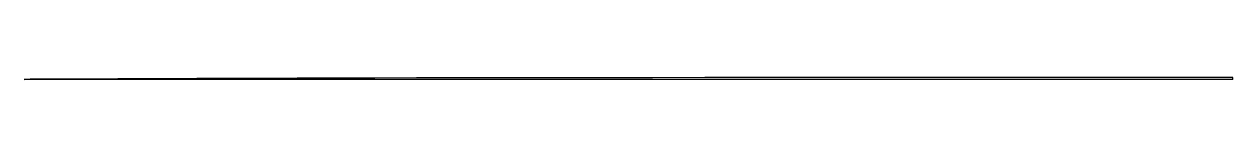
# Model space of a CAD drawing. Extents: x -6 to 0, y 0 to 0.01.
import ezdxf

# ---------------------------------------------------------------- set-up
doc = ezdxf.new("R2010")
doc.units = 0

msp = doc.modelspace()

# ---------------------------------------------------------------- linework, layer by layer
for points in [[(0, 0.0105, -6), (-0.9244, 0.0104, -5.932), (-1.8014, 0.01, -5.7342), (-2.6214, 0.0095, -5.4162), (-3.375, 0.0087, -4.9875), (-4.0526, 0.0078, -4.4575), (-4.6448, 0.0067, -3.8358), (-5.1421, 0.0055, -3.1318), (-5.535, 0.0041, -2.355), (-5.814, 0.0026, -1.5149), (-5.9695, 0.0011, -0.6211), (-6, 0, 0)], [(-6, 0, 0), (-5.9695, 0.0011, -0.6211), (-5.88, 0.0021, -1.2225), (-5.7342, 0.0031, -1.8014), (-5.535, 0.0041, -2.355), (-5.2852, 0.005, -2.8805), (-4.9875, 0.0059, -3.375), (-4.6448, 0.0067, -3.8358), (-4.26, 0.0074, -4.26)], [(0, 0, 0), (-0.75, 0, 0), (-1.5, 0, 0), (-2.25, 0, 0), (-3, 0, 0), (-3.75, 0, 0), (-4.5, 0, 0), (-5.25, 0, 0), (-6, 0, 0)], [(0, 0.0105, -6), (-0.6211, 0.0104, -5.9695), (-1.2225, 0.0103, -5.88), (-1.8014, 0.01, -5.7342), (-2.355, 0.0097, -5.535), (-2.8805, 0.0092, -5.2851), (-3.375, 0.0087, -4.9875), (-3.8358, 0.0081, -4.6448), (-4.26, 0.0074, -4.26)], [(0, 0, 0), (0, 0.0013, -0.75), (0, 0.0026, -1.5), (0, 0.0039, -2.25), (0, 0.0052, -3), (0, 0.0065, -3.75), (0, 0.0079, -4.5), (0, 0.0092, -5.25), (0, 0.0105, -6)]]:
    msp.add_polyline3d(points)

doc.saveas('drawing.dxf')
